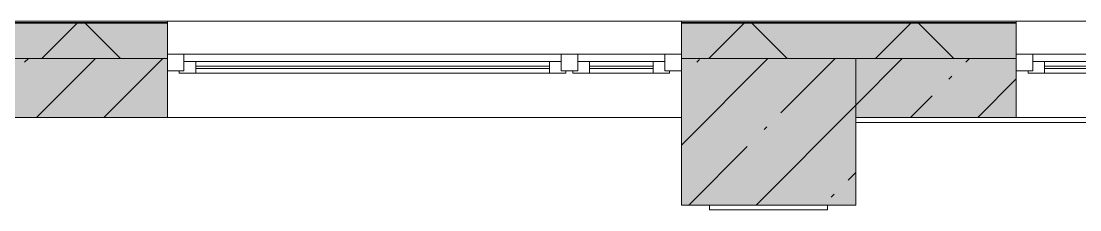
# Model space of a CAD drawing. Header units: millimetres. Extents: x -3817 to 677485, y -22715 to 103890.
# Drawn here: x 10529.26 to 10564.61, y -19440.41 to -19434.13 of the extents above; entities that cross this region are included whole.
import ezdxf

# ---------------------------------------------------------------- set-up
doc = ezdxf.new("R2010")
doc.units = ezdxf.units.MM
doc.layers.add('PDF _Геометрия', color=7, linetype='Continuous', true_color=0x1d1d1d)
doc.layers.add('PDF _Сплошная заливка', color=7, linetype='Continuous', true_color=0xffffff)

msp = doc.modelspace()

# ---------------------------------------------------------------- hatches: boundary and pattern name
at = {"layer": 'PDF _Сплошная заливка', "transparency": 33554559}
h = msp.add_hatch(color=256, dxfattribs=at)
h.paths.add_polyline_path([(10707.206, -19435.375), (10707.206, -19434.194), (10667.209, -19434.194), (10667.209, -19435.375), (10706.025, -19435.375)], flags=0)
h.paths.add_polyline_path([(10639.675, -19435.375), (10642.408, -19435.375), (10642.408, -19434.194), (10631.385, -19434.194), (10631.385, -19435.375), (10635.322, -19435.375)], flags=0)
h.paths.add_polyline_path([(10649.495, -19435.375), (10660.122, -19435.375), (10660.122, -19434.194), (10649.495, -19434.194)], flags=0)
h.paths.add_polyline_path([(10557.132, -19435.375), (10562.49, -19435.375), (10562.49, -19434.194), (10551.307, -19434.194), (10551.307, -19435.375)], flags=0)
h.paths.add_polyline_path([(10569.576, -19435.375), (10579.812, -19435.375), (10579.812, -19434.194), (10569.576, -19434.194), (10569.576, -19434.688)], flags=0)
h.paths.add_polyline_path([(10530.124, -19435.375), (10534.143, -19435.375), (10534.143, -19434.194), (10524.692, -19434.194), (10524.692, -19435.375)], flags=0)
h.paths.add_polyline_path([(10586.898, -19435.375), (10597.131, -19435.375), (10597.131, -19434.194), (10586.898, -19434.194), (10586.898, -19434.688)], flags=0)
h.paths.add_polyline_path([(10613.275, -19435.375), (10613.275, -19434.194), (10604.217, -19434.194), (10604.217, -19435.375)], flags=0)
h.paths.add_polyline_path([(10453.907, -19435.375), (10455.876, -19435.375), (10455.876, -19434.194), (10453.907, -19434.194), (10453.907, -19434.688)], flags=0)
h.paths.add_polyline_path([(10517.606, -19435.375), (10517.606, -19434.194), (10481.859, -19434.194), (10481.859, -19435.375), (10515.517, -19435.375)], flags=0)
h = msp.add_hatch(color=256, dxfattribs=at)
h.paths.add_polyline_path([(10639.675, -19437.343), (10642.408, -19437.343), (10642.408, -19435.375), (10635.322, -19435.375), (10635.322, -19437.343), (10636.897, -19437.343)], flags=0)
h.paths.add_polyline_path([(10675.553, -19437.343), (10675.553, -19435.375), (10672.719, -19435.375), (10672.719, -19437.343)], flags=0)
h.paths.add_polyline_path([(10649.495, -19437.343), (10660.122, -19437.343), (10660.122, -19435.375), (10649.495, -19435.375)], flags=0)
h.paths.add_polyline_path([(10573.944, -19437.343), (10579.812, -19437.343), (10579.812, -19435.375), (10569.576, -19435.375), (10569.576, -19437.343)], flags=0)
h.paths.add_polyline_path([(10588.551, -19437.343), (10590.044, -19437.343), (10590.044, -19435.375), (10586.898, -19435.375), (10586.898, -19437.343)], flags=0)
h.paths.add_polyline_path([(10557.132, -19437.343), (10562.49, -19437.343), (10562.49, -19435.375), (10557.132, -19435.375), (10557.132, -19436.318)], flags=0)
h.paths.add_polyline_path([(10595.556, -19437.343), (10597.131, -19437.343), (10597.131, -19435.375), (10595.556, -19435.375), (10595.556, -19436.359)], flags=0)
h.paths.add_polyline_path([(10604.217, -19437.343), (10613.275, -19437.343), (10613.275, -19435.375), (10604.217, -19435.375)], flags=0)
h.paths.add_polyline_path([(10517.016, -19437.343), (10517.606, -19437.343), (10517.606, -19435.375), (10514.85, -19435.375), (10514.85, -19437.343), (10515.517, -19437.343)], flags=0)
h.paths.add_polyline_path([(10534.143, -19437.343), (10534.143, -19435.375), (10524.692, -19435.375), (10524.692, -19437.343), (10530.124, -19437.343)], flags=0)

# ---------------------------------------------------------------- linework, layer by layer
at = {"layer": 'PDF _Геометрия', "color": 7, "lineweight": 9}
for points in [[(10524.692, -19435.375), (10534.143, -19435.375), (10534.143, -19434.131), (10524.692, -19434.131)], [(10534.143, -19434.17), (10524.692, -19434.17)], [(10534.143, -19434.194), (10524.692, -19434.194)], [(10529.946, -19435.375), (10531.127, -19434.194)], [(10532.572, -19435.375), (10531.391, -19434.194)], [(10557.132, -19437.343), (10562.49, -19437.343), (10562.49, -19435.375), (10551.307, -19435.375), (10551.307, -19434.131), (10562.49, -19434.131), (10562.49, -19435.375), (10551.307, -19435.375), (10551.307, -19434.131), (10534.143, -19434.131), (10534.143, -19435.375), (10534.143, -19437.343), (10551.306, -19437.343)], [(10562.49, -19434.17), (10551.307, -19434.17)], [(10562.49, -19434.194), (10551.307, -19434.194)], [(10552.217, -19435.375), (10553.398, -19434.194)], [(10554.843, -19435.375), (10553.662, -19434.194)], [(10557.784, -19435.375), (10558.965, -19434.194)], [(10560.41, -19435.375), (10559.229, -19434.194)], [(10529.372, -19435.499), (10529.496, -19435.375)], [(10529.773, -19437.343), (10531.741, -19435.375)], [(10532.018, -19437.343), (10533.986, -19435.375)], [(10551.307, -19435.233), (10534.143, -19435.233)], [(10534.694, -19435.233), (10550.756, -19435.233)], [(10551.306, -19438.26), (10554.191, -19435.375)], [(10553.799, -19440.257), (10557.132, -19436.924), (10558.681, -19435.375)], [(10554.628, -19437.183), (10556.436, -19435.375)], [(10560.802, -19435.499), (10560.926, -19435.375)], [(10569.576, -19435.233), (10562.49, -19435.233)], [(10535.087, -19435.863), (10535.087, -19435.469)], [(10535.087, -19435.627), (10546.898, -19435.627)], [(10546.898, -19435.706), (10535.087, -19435.706)], [(10546.898, -19435.863), (10546.898, -19435.469)], [(10548.237, -19435.863), (10548.237, -19435.469)], [(10548.237, -19435.627), (10550.362, -19435.627)], [(10550.362, -19435.706), (10548.237, -19435.706)], [(10550.362, -19435.863), (10550.362, -19435.469)], [(10551.822, -19435.499), (10551.915, -19435.406)], [(10563.435, -19435.863), (10563.435, -19435.469)], [(10563.435, -19435.627), (10568.631, -19435.627)], [(10568.631, -19435.706), (10563.435, -19435.706)], [(10534.143, -19435.784), (10534.694, -19435.784)], [(10547.449, -19435.863), (10534.536, -19435.863)], [(10550.914, -19435.863), (10547.685, -19435.863)], [(10550.756, -19435.784), (10551.306, -19435.784)], [(10560.241, -19436.06), (10560.334, -19435.967)], [(10561.202, -19437.343), (10562.49, -19436.056)], [(10562.49, -19435.784), (10563.041, -19435.784)], [(10569.183, -19435.863), (10562.884, -19435.863)], [(10558.957, -19437.343), (10559.679, -19436.622)], [(10554.067, -19437.744), (10554.16, -19437.651)], [(10551.554, -19440.257), (10553.506, -19438.305)], [(10556.873, -19439.428), (10557.132, -19439.169)], [(10556.312, -19439.989), (10556.405, -19439.896)]]:
    msp.add_lwpolyline(points, dxfattribs=at)
for points in [[(10569.576, -19434.131), (10562.49, -19434.131), (10562.49, -19435.375), (10562.49, -19437.343), (10569.576, -19437.343), (10569.576, -19435.375), (10569.576, -19434.131), (10579.812, -19434.131), (10579.812, -19435.375), (10569.576, -19435.375)], [(10524.692, -19435.375), (10524.692, -19437.343), (10534.143, -19437.343), (10534.143, -19435.375)], [(10534.694, -19435.233), (10534.694, -19435.784), (10534.143, -19435.784), (10534.143, -19435.233)], [(10547.843, -19435.233), (10547.843, -19435.784), (10547.292, -19435.784), (10547.292, -19435.233)], [(10551.307, -19435.233), (10551.307, -19435.784), (10550.756, -19435.784), (10550.756, -19435.233)], [(10557.132, -19435.375), (10551.306, -19435.375), (10551.306, -19440.257), (10557.132, -19440.257)], [(10563.041, -19435.233), (10563.041, -19435.784), (10562.49, -19435.784), (10562.49, -19435.233)], [(10534.536, -19435.863), (10547.449, -19435.863), (10547.449, -19435.784), (10547.292, -19435.784), (10547.292, -19435.469), (10534.694, -19435.469), (10534.694, -19435.784), (10534.536, -19435.784)], [(10547.685, -19435.863), (10550.914, -19435.863), (10550.914, -19435.784), (10550.756, -19435.784), (10550.756, -19435.469), (10547.843, -19435.469), (10547.843, -19435.784), (10547.685, -19435.784)], [(10562.884, -19435.863), (10569.183, -19435.863), (10569.183, -19435.784), (10569.025, -19435.784), (10569.025, -19435.469), (10563.041, -19435.469), (10563.041, -19435.784), (10562.884, -19435.784)], [(10547.843, -19435.784), (10547.292, -19435.784)]]:
    msp.add_lwpolyline(points, close=True, dxfattribs=at)
at = {"layer": 'PDF _Геометрия', "color": 253, "lineweight": 9, "true_color": 0xaaaaaa}
for points in [[(10551.306, -19437.343), (10517.606, -19437.343)], [(10572.557, -19437.501), (10557.132, -19437.501), (10572.557, -19437.501)], [(10588.551, -19437.343), (10559.338, -19437.343)]]:
    msp.add_lwpolyline(points, dxfattribs=at)
msp.add_lwpolyline([(10552.25, -19440.257), (10552.25, -19440.414), (10556.187, -19440.414), (10556.187, -19440.257), (10556.187, -19440.414), (10552.25, -19440.414)], close=True, dxfattribs=at)
at = {"layer": 'PDF _Сплошная заливка', "lineweight": 60, "transparency": 33554559}
msp.add_solid([(10557.132, -19440.257), (10557.132, -19435.375), (10551.306, -19440.257), (10551.306, -19435.375)], dxfattribs=at)

doc.saveas('drawing.dxf')
